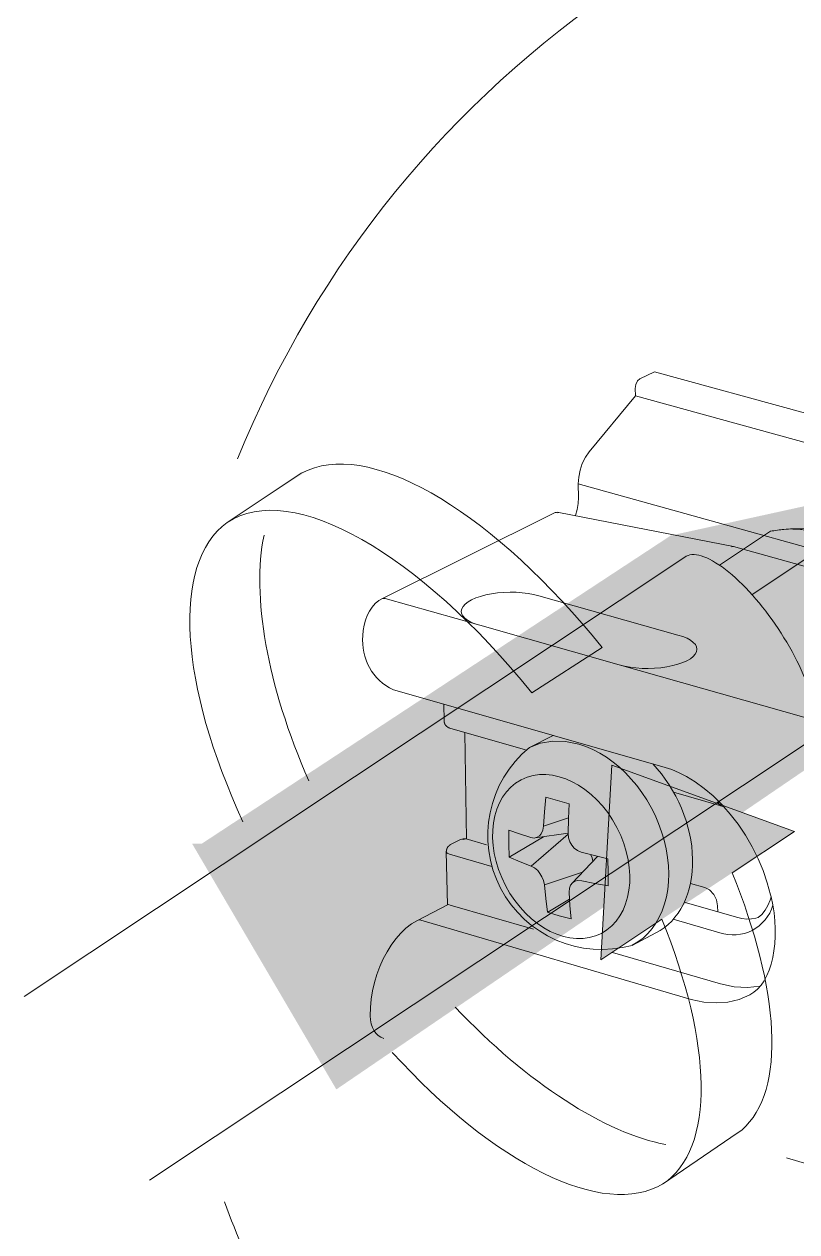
# Model space of a CAD drawing. Header units: metres. Extents: x -8.4 to 7.9, y -3.9 to 2.
# Drawn here: x 1.2531 to 1.3204, y -1.796 to -1.6909 of the extents above; entities that cross this region are included whole.
import ezdxf

# ---------------------------------------------------------------- set-up
doc = ezdxf.new("R2010")
doc.units = ezdxf.units.M
doc.header["$MEASUREMENT"] = 0
for name, color, linetype, lineweight in [('PDF15_Geometry_Num_Penna__1', 255, 'Continuous', 18), ('PDF15_Geometry_Num_Penna__7', 7, 'Continuous', 18), ('PDF15_Solid Fills_Num_Penna__7', 7, 'Continuous', 18)]:
    doc.layers.add(name, color=color, linetype=linetype, lineweight=lineweight)

msp = doc.modelspace()

# ---------------------------------------------------------------- hatches: boundary and pattern name
at = {"layer": 'PDF15_Geometry_Num_Penna__1', "linetype": 'Continuous', "lineweight": 18}
msp.add_hatch(color=255, dxfattribs=at).paths.add_polyline_path([(1.268605058396958, -1.762211309916292), (1.267748737607773, -1.762211309916292), (1.280304634257548, -1.783613372631737), (1.323397674876442, -1.754221464639807), (1.324253995665627, -1.751368054844887), (1.335669124098853, -1.74394710442313), (1.342232264477878, -1.731675655200719), (1.339664791363869, -1.72596883561088), (1.328534110358007, -1.726539219719154), (1.321114649189797, -1.732816423417269), (1.30941358407566, -1.735383896531278)])
at = {"layer": 'PDF15_Geometry_Num_Penna__7', "linetype": 'Continuous', "lineweight": 18}
for points in [[(1.304266723784785, -1.755372359780472), (1.303319558563754, -1.772318575885061), (1.320161526935008, -1.761167045359175)], [(1.315579093757794, -1.787153030460842), (1.308695763866291, -1.791868007188774), (1.315282732302059, -1.787374929239257)]]:
    msp.add_hatch(color=7, dxfattribs=at).paths.add_polyline_path(points)
at = {"layer": 'PDF15_Solid Fills_Num_Penna__7', "linetype": 'Continuous', "lineweight": 18}
msp.add_hatch(color=7, dxfattribs=at).paths.add_polyline_path([(1.277845578801717, -1.729689288820519), (1.277229027833504, -1.72997075774079), (1.270799920273656, -1.734249383179623)])

# ---------------------------------------------------------------- linework, layer by layer
at = {"layer": 'PDF15_Geometry_Num_Penna__1', "color": 255, "linetype": 'Continuous', "lineweight": 18, "flags": 128}
for points in [[(1.277845578801717, -1.729689288820519), (1.277229027833504, -1.72997075774079), (1.270799920273656, -1.734249383179623)], [(1.297304165639098, -1.749074902234126), (1.30342499771484, -1.745134337350328)], [(1.308627258203157, -1.768802448261989), (1.303319558563754, -1.772318575885061), (1.304266723819271, -1.755372359780472), (1.320161526920095, -1.761167045329549), (1.314740644011166, -1.764754657122849)], [(1.315579093757794, -1.787153030460842), (1.315282732302059, -1.787374929239257), (1.308695763866291, -1.791868007188774)]]:
    msp.add_lwpolyline(points, dxfattribs=at)
at = {"layer": 'PDF15_Geometry_Num_Penna__1', "color": 255, "linetype": 'Continuous', "lineweight": 18}
for points in [[(1.30342499771484, -1.745134337350328), (1.294219921544485, -1.733662617282338), (1.283750469113229, -1.727203724651562), (1.277845578801717, -1.729689288820519)], [(1.30342499771484, -1.745134337350328), (1.294219921544485, -1.733662617282338), (1.283750469113229, -1.727203724651562), (1.277845578801717, -1.729689288820519)], [(1.270799920273656, -1.734249383179623), (1.276436744946814, -1.730497953496219), (1.287580829234594, -1.737013437761759), (1.297304165639098, -1.749074902234125)], [(1.270799920273656, -1.734249383179623), (1.276436744946814, -1.730497953496219), (1.287580829234594, -1.737013437761759), (1.297304165639098, -1.749074902234125)], [(1.314740644011166, -1.764754657122849), (1.318858430066987, -1.774814564828842), (1.319525615655778, -1.78371583327573), (1.315579093757794, -1.787153030460842)], [(1.314740644011166, -1.764754657122849), (1.318858430066987, -1.774814564828842), (1.319525615655778, -1.78371583327573), (1.315579093757794, -1.787153030460842)], [(1.308695763866291, -1.791868007188774), (1.313345213438181, -1.788773338319335), (1.313010131390239, -1.77956826214898), (1.308627258203156, -1.768802448261989)], [(1.308695763866291, -1.791868007188774), (1.313345213438181, -1.788773338319335), (1.313010131390239, -1.77956826214898), (1.308627258203156, -1.768802448261989)]]:
    msp.add_open_spline(points, degree=3, dxfattribs=at)
at = {"layer": 'PDF15_Geometry_Num_Penna__7', "color": 7, "linetype": 'Continuous', "lineweight": 18, "flags": 128}
for points in [[(1.32535797931958, -1.84780020048197, 0.0855698014119032), (1.355610675861335, -1.852984292077019, 0.4142274916396125), (1.446048575974122, -1.762544902710688, 0.4142096119965874), (1.355610675861335, -1.672108491851448, 0.305822266815929), (1.27171655583147, -1.728712040643365)], [(1.299540428764387, -1.733415401193634), (1.299607445173975, -1.733382637615613), (1.29967595083711, -1.733372212840789, 0.1526109228522974), (1.299234685011309, -1.733437888922185), (1.284258751348619, -1.740906495457427), (1.283998131977997, -1.741050953051428), (1.28369432425453, -1.741310083168504), (1.283421790855537, -1.74161835865261), (1.283184999541658, -1.741963865475377), (1.282992885834171, -1.742351071397443), (1.282836514211798, -1.742766573136892), (1.282711416913899, -1.743196967411804), (1.282644400504311, -1.743660125264737), (1.282620572447569, -1.744102433568021, 0.3220877746223114), (1.285263699641736, -1.748810708654993), (1.289645083575271, -1.750066149394616), (1.289679336406839, -1.75150774682754)], [(1.321154710110195, -1.73495394903243, 0.03688567824668623), (1.320701977032086, -1.734860126059013, 0.04003123928450821), (1.320015431147192, -1.734821405466803)], [(1.301391868773282, -1.753543407500127), (1.300251100556733, -1.753317040961073), (1.29913267114338, -1.753294702157876), (1.298082747393162, -1.753476391090538), (1.297099840052531, -1.75384870447714, 0.810400208756831), (1.306045339329747, -1.771069092159624), (1.308112423252163, -1.769989383338477)], [(1.309624909153896, -1.768790981009682), (1.313669721785943, -1.769967491311345, 0.4285655854142501), (1.318288492734776, -1.767580962503224)]]:
    msp.add_lwpolyline(points, format="xyb", dxfattribs=at)
for points in [[(1.307977199030149, -1.721126080928666), (1.306721758290526, -1.721748588911066)], [(1.33432671095212, -1.728356704747192), (1.334304372148924, -1.728356704747192), (1.334282033345728, -1.728346279972367), (1.307977347955504, -1.721126378779376)], [(1.306722056141235, -1.721748439985711), (1.306519517658923, -1.721930128918372), (1.306361656783004, -1.722245850670211), (1.306316979176612, -1.722583911225246)], [(1.306315936699129, -1.722584506926665), (1.306327850727501, -1.723220418190982), (1.302294952123825, -1.728109637583843)], [(1.334348156203188, -1.730896477745238), (1.334157531749248, -1.730874138942042), (1.333943079238565, -1.730830950589196), (1.306327850727501, -1.723220864967046)], [(1.301357020240296, -1.730896477745238), (1.301391273071864, -1.730300776326675), (1.301516370369762, -1.729700607147472), (1.301708484077249, -1.729110862743094), (1.301978038969149, -1.728571752959294), (1.302295249974534, -1.728110084359907)], [(1.277845578801717, -1.729689288820519), (1.277229027833504, -1.72997075774079), (1.270799920273656, -1.734249383179623)], [(1.301109655226238, -1.733654575313188), (1.301257091327332, -1.733133336571944), (1.301346446540117, -1.732589759027505), (1.301380699371685, -1.732071498793355), (1.301356871314942, -1.730896477745238)], [(1.33553553805574, -1.74040565948977), (1.301357169165651, -1.730896775595947)], [(1.299676248687819, -1.733371766064725), (1.314854720832821, -1.736341337636264), (1.314866634861192, -1.736353251664636), (1.33465434673233, -1.741864979039896), (1.33473327717029, -1.74189625336437), (1.334801782833424, -1.741955823506227)], [(1.321015315978251, -1.734782387023883), (1.319849230451413, -1.734813661348358)], [(1.31808774135672, -1.735012178846094), (1.313652744295514, -1.737963879375077)], [(1.314697753509029, -1.73637618616925), (1.314775194693442, -1.736341933337683), (1.314854125131403, -1.736341933337683)], [(1.321976778067814, -1.736876575360844), (1.316471007706739, -1.740538649831464)], [(1.310622560104636, -1.737266313013939), (1.25313886246679, -1.775532682888921)], [(1.2842581556472, -1.740906495457427), (1.284405591748295, -1.740858839343942), (1.284561963370668, -1.740881178147138)], [(1.284562112296022, -1.740881773848557), (1.292784281125747, -1.743206498634501)], [(1.297913121414225, -1.74063545131198), (1.310032666774902, -1.744054777454536)], [(1.29278502575252, -1.743205902933082), (1.304916485141569, -1.746652035639473)], [(1.297304165639098, -1.749074902234126), (1.30342499771484, -1.745134337350328)], [(1.304915740514796, -1.746652631340892), (1.423429048484486, -1.780253169854974)], [(1.308913790585486, -1.755574600412074), (1.289645828202044, -1.750065851543907)], [(1.290177342792758, -1.752153040389199), (1.29016393951084, -1.752153040389199), (1.290153514736016, -1.752153040389199), (1.290153514736016, -1.752141126360828), (1.290143089961191, -1.752141126360828), (1.29013117593282, -1.752141126360828), (1.290119261904448, -1.752129212332457), (1.290108837129623, -1.752129212332457), (1.290096923101252, -1.752129212332457), (1.290085009072881, -1.752120276811178), (1.290062670269684, -1.752120276811178), (1.290062670269684, -1.752109852036353), (1.290052245494859, -1.752109852036353), (1.290040331466488, -1.752109852036353), (1.290040331466488, -1.752097938007982), (1.290029906691664, -1.752097938007982), (1.290017992663292, -1.752086023979611), (1.290007567888467, -1.752086023979611), (1.289995653860096, -1.752075599204786), (1.289985229085271, -1.752062195922868), (1.289971825803353, -1.752062195922868), (1.289971825803353, -1.752051771148043), (1.289961401028529, -1.752051771148043), (1.289950976253703, -1.752051771148043), (1.289940551478879, -1.752042835626765), (1.289940551478879, -1.752027943091301), (1.289927148196961, -1.752027943091301), (1.289916723422136, -1.752016029062929), (1.289904809393765, -1.752007093541651), (1.28989438461894, -1.751996668766826), (1.289882470590569, -1.751984754738455), (1.289870556562198, -1.751972840710084), (1.289860131787373, -1.751960926681712), (1.289848217759002, -1.751950501906888), (1.28983630373063, -1.751940077132062), (1.28983630373063, -1.751929652357238), (1.289825878955805, -1.751929652357238), (1.289825878955805, -1.751917738328866), (1.289815454180981, -1.751917738328866), (1.289815454180981, -1.751901356539856), (1.289803540152609, -1.751893910272124), (1.289793115377785, -1.751881996243753), (1.289793115377785, -1.751871571468928), (1.289779712095867, -1.751859657440556), (1.289770776574588, -1.751847743412185), (1.289758862546217, -1.751826893862535), (1.289758862546217, -1.751814979834164), (1.289748437771392, -1.751801576552247), (1.289735034489475, -1.751780727002597), (1.289735034489475, -1.751768812974225), (1.289735034489475, -1.751756898945854), (1.28972460971465, -1.751756898945854), (1.28972460971465, -1.751746474171029), (1.289712695686278, -1.751725624621379), (1.289712695686278, -1.751713710593008), (1.289712695686278, -1.751700307311091), (1.289702270911453, -1.751689882536266), (1.289702270911453, -1.751670522240163), (1.289702270911453, -1.751655629704698), (1.289690356883082, -1.751655629704698), (1.289690356883082, -1.751643715676327), (1.289690356883082, -1.751621376873131), (1.289690356883082, -1.75160946284476), (1.289679932108257, -1.751600527323481), (1.289679932108257, -1.75158861329511), (1.289679932108257, -1.751576699266739), (1.289679932108257, -1.751555849717089), (1.289679932108257, -1.751545424942264), (1.289679932108257, -1.751533510913893), (1.289679932108257, -1.751518618378429), (1.289679932108257, -1.751506704350057)], [(1.296749567618416, -1.754038733229662), (1.290177491718113, -1.752153338239908)], [(1.291633237059727, -1.761821572263196), (1.291475376183808, -1.75252565162651)], [(1.299178391227255, -1.75278716454926), (1.297099393276468, -1.75384900232785)], [(1.264050027499911, -1.791528010604128), (1.321352036205094, -1.753383759519952)], [(1.308627258203157, -1.768802448261989), (1.303319558563754, -1.772318575885061), (1.304266723819271, -1.755372359780472), (1.320161526920095, -1.761167045329549), (1.314740644011166, -1.764754657122849)], [(1.314018504966512, -1.759011946522541), (1.313850219315768, -1.758816854307961), (1.313081764485821, -1.758060313506386), (1.312313309655873, -1.757406531199512), (1.311534430051102, -1.756842104105423), (1.310765975221154, -1.756365542970572), (1.310122617689106, -1.756039396443908), (1.309501598960253, -1.755769841552008), (1.308913343809422, -1.755574749337429)], [(1.309647843658511, -1.757746825634866), (1.313759672700146, -1.75891886817589), (1.313634575402248, -1.758839937737931), (1.313555644964288, -1.758695480143929), (1.313522881386267, -1.758491452408071)], [(1.298534735844497, -1.758159497792577), (1.298411127800144, -1.759438766588942), (1.298320283333814, -1.76070463210339), (1.29826369169905, -1.76105311743325), (1.298138594401152, -1.761347989635438), (1.297970308750408, -1.761540103342925), (1.297778195042921, -1.761662222133731), (1.297517575672299, -1.761730727796866), (1.297224192723657, -1.761684560936927)], [(1.298533991217723, -1.758159497792577), (1.299540726615096, -1.758455859248312), (1.300566822308572, -1.758750731450501)], [(1.300567269084635, -1.758750880375856), (1.300510677449872, -1.760036106186407), (1.300476424618305, -1.761324310504051)], [(1.314030121144174, -1.759011946522541), (1.313759076998728, -1.758919612802664)], [(1.318129887232084, -1.766847802982327), (1.318097123654063, -1.766664624796119), (1.317802251451873, -1.765617679552993), (1.317440362840096, -1.764552863267311), (1.317001033043906, -1.763528256827381), (1.316491708331033, -1.762490247105534), (1.315904942433749, -1.761480533201069), (1.315272009676525, -1.760533367945552), (1.314582485284537, -1.7596427943248), (1.314018058190448, -1.759011350821122)], [(1.300510528524518, -1.759980557029126), (1.29831983655775, -1.76070433425268)], [(1.295303949200917, -1.761041948031651), (1.296242178935155, -1.761371073065408), (1.297223597022238, -1.7616853055637)], [(1.295349073583373, -1.763403904156256), (1.295304395976981, -1.762228883108139), (1.295304395976981, -1.761041948031651)], [(1.289962890282075, -1.767548496775913), (1.289870556562198, -1.762915428993034), (1.289870556562198, -1.762903514964663), (1.289870556562198, -1.762884154668559), (1.289870556562198, -1.762872240640188), (1.289882470590569, -1.76286330511891), (1.289882470590569, -1.762849901836992), (1.289882470590569, -1.762839477062167), (1.289882470590569, -1.762827563033796), (1.289882470590569, -1.762814159751878), (1.289882470590569, -1.762793310202229), (1.289882470590569, -1.762781396173857), (1.28989438461894, -1.762781396173857), (1.28989438461894, -1.762770971399032), (1.28989438461894, -1.762760546624207), (1.28989438461894, -1.762750121849383), (1.28989438461894, -1.762738207821011), (1.289904809393765, -1.762724804539094), (1.289904809393765, -1.762714379764269), (1.289904809393765, -1.762702465735897), (1.289904809393765, -1.762692040961073), (1.289916723422136, -1.762692040961073), (1.289916723422136, -1.762680126932701), (1.289916723422136, -1.76266821290433), (1.289927148196961, -1.762656298875959), (1.289927148196961, -1.762635449326309), (1.289940551478879, -1.762635449326309), (1.289940551478879, -1.762622046044391), (1.289950976253703, -1.762601196494742), (1.289950976253703, -1.76258928246637), (1.289962890282075, -1.762577368437999), (1.289962890282075, -1.762566943663174), (1.289971825803353, -1.762558008141896), (1.289985229085271, -1.762544604859978), (1.289985229085271, -1.762531201578061), (1.289995653860096, -1.762520776803236), (1.290007567888467, -1.762511841281957), (1.290007567888467, -1.762501416507132), (1.290017992663292, -1.762490991732307), (1.290029906691664, -1.762476099196843), (1.290040331466488, -1.762467163675565), (1.290040331466488, -1.762455249647194), (1.290052245494859, -1.762455249647194), (1.290052245494859, -1.762441846365276), (1.290062670269684, -1.762441846365276), (1.290062670269684, -1.762429932336905), (1.290076073551602, -1.762429932336905), (1.290086498326427, -1.762420996815626), (1.290086498326427, -1.762409082787255), (1.290096923101252, -1.762409082787255), (1.290096923101252, -1.762397168758884), (1.290108837129623, -1.762397168758884), (1.290119261904448, -1.762386743984059), (1.290131175932819, -1.762374829955688), (1.290143089961191, -1.762365894434409), (1.290153514736015, -1.762365894434409), (1.290153514736015, -1.762351001898945), (1.29016393951084, -1.762351001898945), (1.290177342792758, -1.762342066377667), (1.290187767567583, -1.762342066377667), (1.290187767567583, -1.762325684588656), (1.290199681595954, -1.762325684588656), (1.290210106370779, -1.76231972757447), (1.29022202039915, -1.762307813546099), (1.290232445173975, -1.762307813546099), (1.290244359202346, -1.762295899517728)], [(1.290244210276991, -1.762296495219146), (1.291102020319724, -1.76186759019778)], [(1.293384152454241, -1.76232613136472), (1.291610451480468, -1.761809360384116)], [(1.298320283333814, -1.761620969810495), (1.295349222508727, -1.763403606305547)], [(1.300477020319724, -1.761394007570023), (1.297257254152387, -1.764180400955354)], [(1.297596059334195, -1.761722685827715), (1.300477764946497, -1.761301227074081)], [(1.300476573543659, -1.761323714802632), (1.300510826375227, -1.761707942217606), (1.300624009644754, -1.762057916801012), (1.300792295295498, -1.762351299749654), (1.301008237059728, -1.762601494345451), (1.301289705979999, -1.762812968349041), (1.301617341760209, -1.762964872210775), (1.302759599230304, -1.763255276652325), (1.303933131024875, -1.763538234826142)], [(1.289869960860779, -1.762915428993034), (1.289950380552285, -1.763040526290932), (1.290142494259772, -1.763132860010809), (1.293825418280042, -1.764208101071317)], [(1.300792593146207, -1.765673526560984), (1.303029451972914, -1.763321995211204)], [(1.302453557626518, -1.763176941915783), (1.302554826867673, -1.763458410836055), (1.302633757305633, -1.763741369009872)], [(1.295349371434082, -1.763404797708384), (1.29628760116832, -1.763799449898182), (1.297257105227032, -1.764180698806063), (1.297550488175675, -1.764329624160704), (1.297823021574668, -1.764553012192665), (1.298025560056979, -1.764815120816833), (1.29819533496127, -1.765099568244198), (1.298330857033993, -1.765434650292139), (1.298409787471952, -1.765806963678742)], [(1.303932535323456, -1.763538532676852), (1.303944449351828, -1.764726957006886), (1.303966788155024, -1.76589899954791)], [(1.301719057777428, -1.764701192920533), (1.298409936397307, -1.765806219051969)], [(1.301651743517131, -1.765458031572818), (1.301325596990467, -1.765422289487705), (1.301053063591474, -1.765492284404386), (1.300849035855616, -1.765626317223562), (1.300691174979697, -1.765821409438142), (1.300579480963716, -1.766090964330042), (1.300555652906974, -1.766429024885077), (1.300624158570109, -1.767615959961565), (1.300725427811265, -1.768770131460032)], [(1.303967532781797, -1.765899744174683), (1.30279251173368, -1.765697205692372), (1.301651743517131, -1.7654574358714)], [(1.298692596720416, -1.768180684906363), (1.298534735844497, -1.7670041746047), (1.298411127800144, -1.765806814753387)], [(1.312359029739749, -1.766036457650244), (1.311116992282043, -1.76567307978492)], [(1.313477459153102, -1.767627427213872), (1.31338661468677, -1.767119591754547), (1.313149823372892, -1.766632605844871), (1.312787934761114, -1.766249867683443), (1.312359029739749, -1.766036904426307)], [(1.283253207354083, -1.777205859248312), (1.283265121382455, -1.776493996053129), (1.283332137792043, -1.775759794054748), (1.28344532106157, -1.775027081309915), (1.283613606712314, -1.774316707368278), (1.283829548476544, -1.773601865666002), (1.284088678593619, -1.772915319781107), (1.284383550795808, -1.772258558967141), (1.284721611350843, -1.771624136956371), (1.28508349996262, -1.771050774341003), (1.285478152152419, -1.770507196796564), (1.285907057173784, -1.770009786112063), (1.286359790251893, -1.769579391837151), (1.286855711682847, -1.769195164422178), (1.287365036395719, -1.768892845952256), (1.289962294580656, -1.767549539253396)], [(1.289985378010626, -1.76753717844896), (1.290076222476956, -1.767525264420589), (1.290222169324505, -1.767561006505702)], [(1.290222467175214, -1.767561155431057), (1.297472153439134, -1.769669938452772)], [(1.300590501439959, -1.767040512391232), (1.298693192421835, -1.768181280607782)], [(1.310574010439023, -1.76731125868597), (1.315126658530395, -1.768630737328088), (1.315577902354957, -1.768732006569244), (1.316018721404694, -1.768778173429183), (1.316437201651235, -1.768770727161451), (1.316797601009466, -1.768709667766048), (1.317012053520149, -1.768654565384831)], [(1.317011606744085, -1.768655012160895), (1.317328817749471, -1.768372053987077), (1.317622200698113, -1.767999740600475), (1.317858992011992, -1.767593174382305), (1.318051105719479, -1.767130016529372), (1.318130036157438, -1.7668485476091)], [(1.300725725661974, -1.768770429310742), (1.299698140714951, -1.768485981883377), (1.298692894571125, -1.768180684906363)], [(1.313487735002572, -1.768156707924266), (1.313477310227747, -1.767628022915291)], [(1.287364589619655, -1.768892697026902), (1.287500111692379, -1.768858444195334), (1.287668397343122, -1.768871847477252)], [(1.287668546268477, -1.768872443178671), (1.311183859766277, -1.775772154859184)], [(1.304339846168399, -1.771682068919326), (1.313725122017869, -1.774428252458904)], [(1.313724675241806, -1.774427954608195), (1.314911610318294, -1.774673681443352), (1.316074717338039, -1.774742187106487), (1.317193146751393, -1.774617089808589)], [(1.316290212326205, -1.775376758042612), (1.315363896620338, -1.77577141023241), (1.314380989279708, -1.776006712292743), (1.313341490304314, -1.776085642730703), (1.312279652525725, -1.776006712292743), (1.311183561915568, -1.77577141023241)], [(1.284428377327555, -1.779171971780281), (1.284178182731758, -1.779055810003662), (1.28395330544625, -1.778909863156113), (1.283749277710392, -1.778717749448626), (1.283591416834473, -1.778503296937944), (1.283445469986925, -1.778209913989301), (1.283342711492223, -1.777892702983916), (1.283275695082634, -1.777566556457252), (1.283253356279438, -1.777206157099021)], [(1.315579093757794, -1.787153030460842), (1.315282732302059, -1.787374929239257), (1.308695763866291, -1.791868007188774)], [(1.422175543774474, -1.820056598315205), (1.31948555473538, -1.789577535234396)]]:
    msp.add_lwpolyline(points, dxfattribs=at)
msp.add_lwpolyline([(1.291610153629772, -1.761810105010842, 0.2078423693956859), (1.291102318170433, -1.761868185899199), (1.291237840243156, -1.76182201903926), (1.291407764072801, -1.76184480461852), (1.291509033313957, -1.761810551786953)], format="xyb", close=True, dxfattribs=at)
at = {"layer": 'PDF15_Geometry_Num_Penna__7', "color": 7, "linetype": 'Continuous', "lineweight": 18}
msp.add_arc((1.355251423739656, -1.762651508674962), 0.09008848640828468, 199.9566696226208, 211.857755202413, dxfattribs=at)
for centre, major_axis, ratio, start_param, end_param in [((1.315708150934639, -1.744329341925632), (-0.005072323874554957, 0.00707247207192204), 0.3422394637723962, 4.587073000847342, 6.288483511486044), ((1.29527727817357, -1.741900176105742), (0.004107029946754108, 0.0001051630607501367), 0.3829669705766724, 0.8642713797893169, 4.050802414810796), ((1.307524301431853, -1.745367290457939), (0.004163050814323773, 8.464428530017975e-05), 0.3821460719099722, 4.027345026561861, 7.199409277664367), ((1.316471900175427, -1.745702371897953), (-0.004890622471962256, 0.007674256147486654), 0.3420070013209339, 3.137343710839462, 4.783264410209918), ((1.301548197897866, -1.762468255060927), (-0.004496105949120053, 0.008601008438389776), 0.7238761983351606, 3.141830212370972, 5.678110061743986), ((1.303840955009589, -1.761476956885687), (-0.004175296339737835, 0.008560613521971653), 0.7230218255763525, 3.157212690239203, 5.125914334723483), ((1.31450349398225, -1.768504372425496), (-0.001128636281154026, 0.007090895068875432), 0.5409844748197791, 3.318673454930015, 4.861408879492127)]:
    msp.add_ellipse(centre, major_axis=major_axis, ratio=ratio, start_param=start_param, end_param=end_param, dxfattribs=at)
msp.add_ellipse((1.299873128074793, -1.763341060765788), major_axis=(-0.003491686990147195, 0.006683804026046318), ratio=0.7246137859283887, dxfattribs=at)
for points in [[(1.30342499771484, -1.745134337350328), (1.294219921544485, -1.733662617282338), (1.283750469113229, -1.727203724651562), (1.277845578801717, -1.729689288820519)], [(1.270799920273656, -1.734249383179623), (1.276436744946814, -1.730497953496219), (1.287580829234594, -1.737013437761759), (1.297304165639098, -1.749074902234125)], [(1.272175394849119, -1.760311320241783), (1.266705366573158, -1.748450904998181), (1.265883298615541, -1.73787571556513), (1.270799324572237, -1.734249383179623)], [(1.319255911838524, -1.734858636805459), (1.318874662930643, -1.734889911129934), (1.31848596775503, -1.734949481271791), (1.318088337058138, -1.73501202992074)], [(1.320015431147192, -1.734821405466799), (1.319769704312034, -1.734808002184882), (1.319515041955599, -1.734828851734531), (1.319255911838525, -1.73485863680546)], [(1.277911403808468, -1.756748876833418), (1.274234436802384, -1.748392675184516), (1.272925382935091, -1.740559201530404), (1.274009559516875, -1.735370642174715)], [(1.314740644011166, -1.764754657122849), (1.318858430066987, -1.774814564828842), (1.319525615655778, -1.78371583327573), (1.315579093757794, -1.787153030460842)], [(1.308695763866291, -1.791868007188774), (1.313345213438181, -1.788773338319335), (1.313010131390239, -1.77956826214898), (1.308627258203156, -1.768802448261989)], [(1.290641245272464, -1.776449318446736), (1.296963126576971, -1.78313308836302), (1.303734762452493, -1.787411713801854), (1.308967999414575, -1.788418449199227)], [(1.285162728251289, -1.780387798375569), (1.294019319091784, -1.790078371202054), (1.303504374928864, -1.79495716582009), (1.308765907708327, -1.79181335158362)]]:
    msp.add_open_spline(points, degree=3, dxfattribs=at)

doc.saveas('drawing.dxf')
